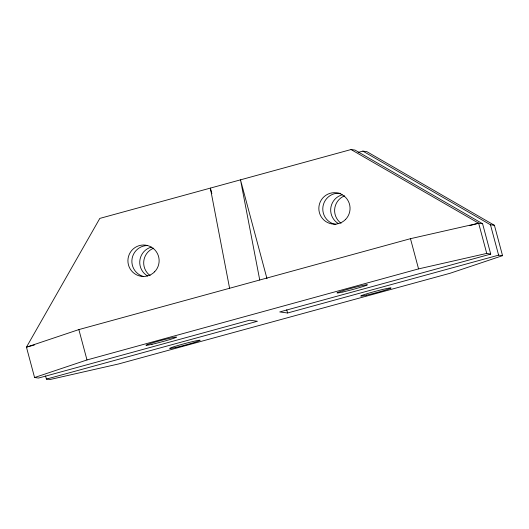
<?xml version="1.0" encoding="UTF-8"?>
<svg xmlns="http://www.w3.org/2000/svg" width="529" height="529" viewBox="0 0 529 529"><rect width="100%" height="100%" fill="white"/><g stroke="black" fill="none" stroke-linecap="round" stroke-linejoin="round"><path stroke-width="0.79" d="M358.093 152.425L362.861 151.115L366.809 151.638L494.417 225.308L502.55 255.672L498.609 255.15L287.584 312.989L279.702 311.945L490.727 254.099L482.587 223.734L478.646 223.212L410.471 238.685L78.861 329.587L26.45 347.163L34.583 377.527L38.531 378.05L249.556 320.204L257.438 321.255L46.413 379.101L45.58 375.987M34.583 377.527L86.994 359.951L418.558 268.891L486.74 253.411L490.727 254.099M502.55 255.672L450.139 273.248L118.489 363.985L50.308 379.458L46.413 379.101M482.587 223.734L354.979 150.064L351.038 149.542L99.816 218.404L26.45 347.163L34.411 344.981M469.884 225.612L478.646 223.212L486.74 253.411M362.861 151.115L490.469 224.785L494.417 225.308M351.038 149.542L478.646 223.212M490.469 224.785L498.609 255.15M410.471 238.685L418.558 268.891M286.731 309.802L287.584 312.989M266.98 278.664L240.503 179.84L259.739 280.006M211.851 193.68L210.357 188.106L229.593 288.265M78.861 329.587L86.994 359.951M147.571 275.979A15.738 15.612 -82.4 0 1 151.281 247.136M143.452 276.482A15.738 15.612 -82.4 0 1 147.439 245.535M150.143 275.609A15.738 15.612 -82.4 0 1 153.674 248.174M335.975 224.488A15.738 15.612 -82.4 0 1 322.968 206.535A15.738 15.612 -82.4 0 1 340.808 193.383M338.494 223.641A15.738 15.612 -82.4 0 1 342.21 194.804M341.066 223.278A15.738 15.612 -82.4 0 1 344.597 195.842M175.668 347.447A15.738 0.767 -15 0 0 200.002 340.418A15.738 0.767 -15 0 0 179.126 345.153A15.738 0.767 -15 0 0 175.668 347.447M152.015 344.3A15.738 0.767 -15 0 0 176.349 337.271A15.738 0.767 -15 0 0 155.473 342.005A15.738 0.767 -15 0 0 152.015 344.3M154.587 271.827A15.738 15.612 -82.4 0 0 147.538 245.529A15.738 15.612 -82.4 0 0 128.448 264.877A15.738 15.612 -82.4 0 0 154.587 271.827M345.51 219.495A15.738 15.612 -82.4 0 0 338.467 193.197A15.738 15.612 -82.4 0 0 319.377 212.546A15.738 15.612 -82.4 0 0 345.51 219.495M342.944 291.962A15.738 0.767 -15 0 0 367.278 284.933A15.738 0.767 -15 0 0 346.402 289.674A15.738 0.767 -15 0 0 342.944 291.962M366.59 295.109A15.738 0.767 -15 0 0 390.924 288.08A15.738 0.767 -15 0 0 370.055 292.821A15.738 0.767 -15 0 0 366.59 295.109"/></g></svg>
